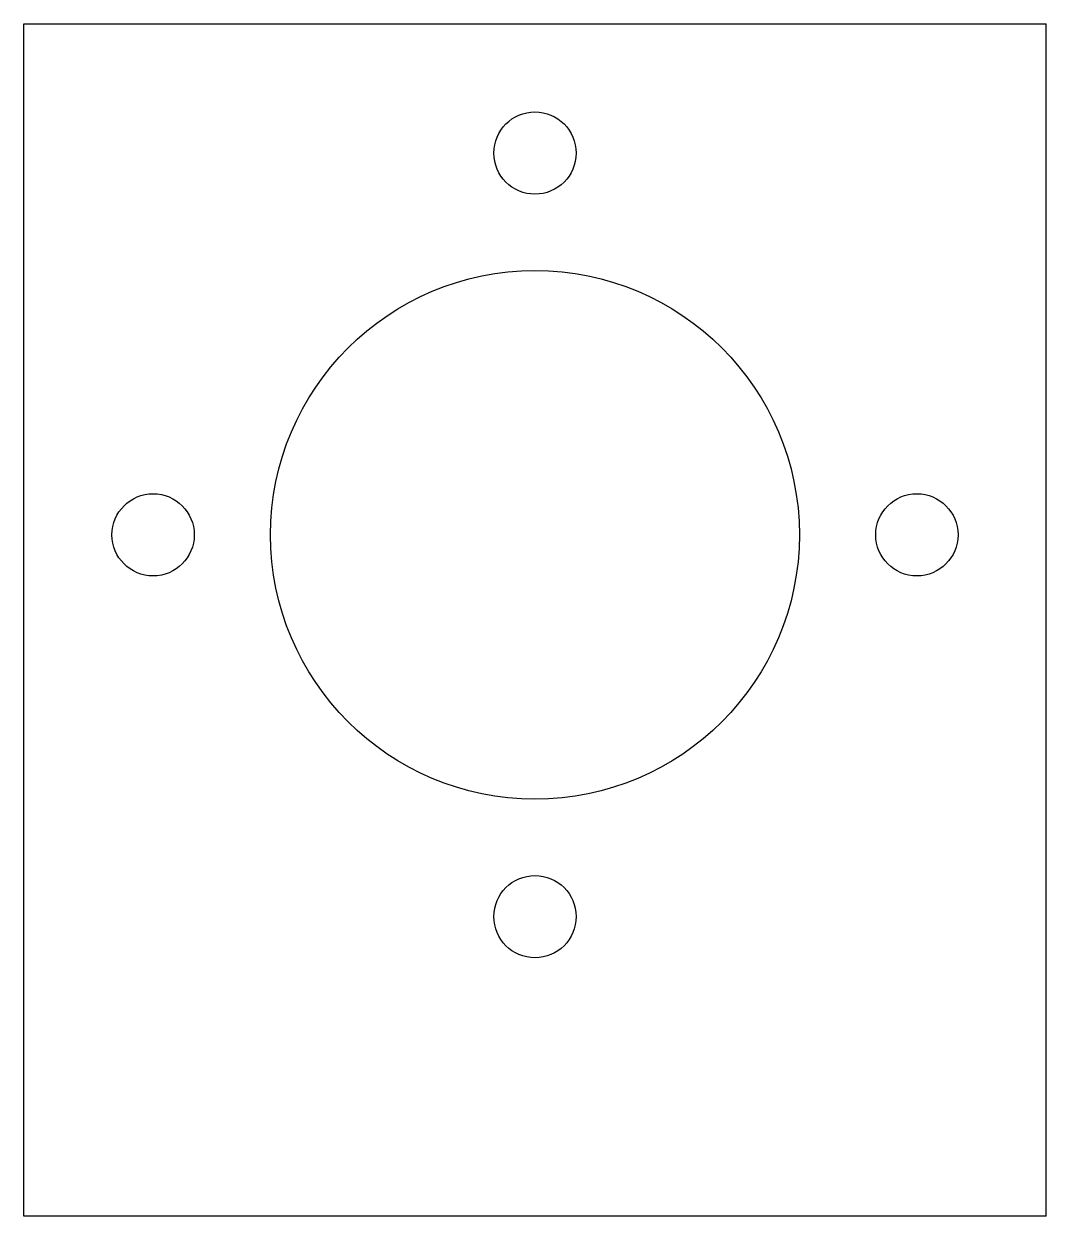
# Model space of a CAD drawing. Extents: x 6 to 180, y 4 to 207.
import ezdxf

# ---------------------------------------------------------------- set-up
doc = ezdxf.new("R2010")
doc.units = 0
doc.layers.get('0').update_dxf_attribs({"linetype": 'CONTINUOUS'})

msp = doc.modelspace()

# ---------------------------------------------------------------- linework, layer by layer
for p, q in [((5.59, 3.7), (5.59, 206.7)), ((5.59, 206.7), (179.59, 206.7)), ((179.59, 3.7), (179.59, 206.7)), ((179.59, 3.7), (5.59, 3.7))]:
    msp.add_line(p, q)
for centre, radius in [((92.59, 184.7), 7), ((92.59, 119.7), 45), ((27.59, 119.7), 7), ((157.59, 119.7), 7), ((92.59, 54.7), 7)]:
    msp.add_circle(centre, radius)

doc.saveas('drawing.dxf')
